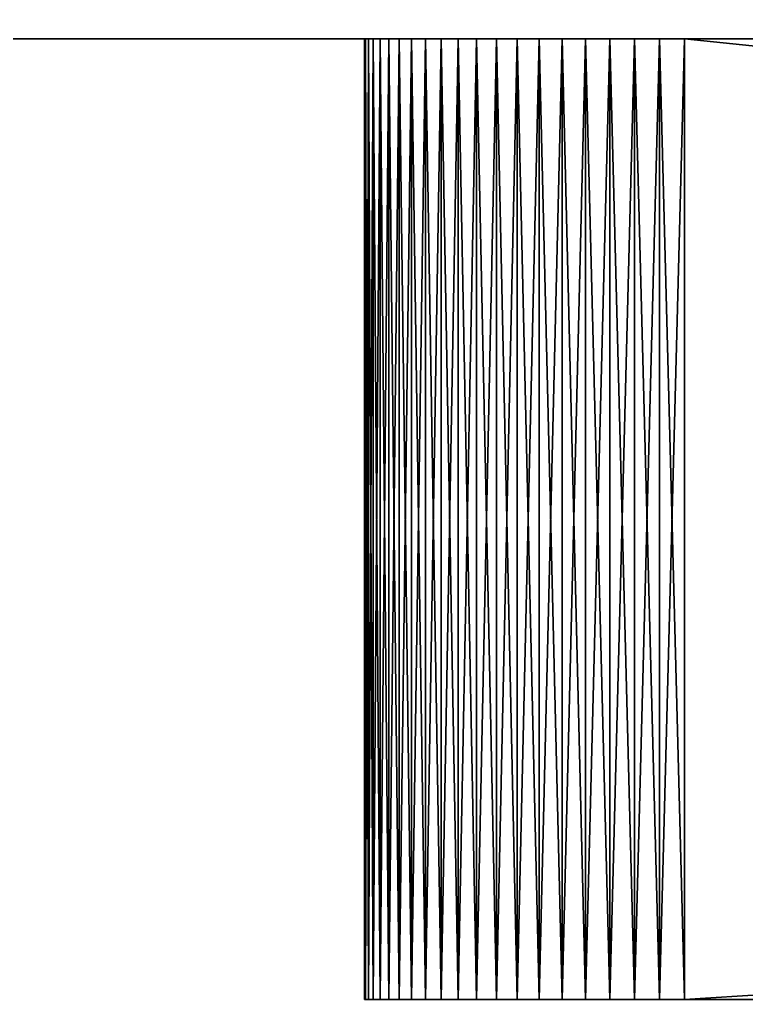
# Model space of a CAD drawing. Extents: x -23465 to -21665, y -4615 to -4167.
# Drawn here: x -21773.11 to -21768.57, y -4527.38 to -4521.26 of the extents above; entities that cross this region are included whole.
import ezdxf

# ---------------------------------------------------------------- set-up
doc = ezdxf.new("R2010")
doc.units = 0
doc.header["$MEASUREMENT"] = 0
doc.layers.get('0').update_dxf_attribs({"linetype": 'CONTINUOUS'})
doc.layers.add('ARCHITEKTURA_OBECN_', color=7, linetype='CONTINUOUS')

# ---------------------------------------------------------------- blocks, each defined once
blk = doc.blocks.new('*X10')
at = {"layer": 'ARCHITEKTURA_OBECN_', "color": 0, "linetype": 'Continuous'}
mesh = blk.add_polyface(dxfattribs=at)
corners = [(-21670.9527, -4521.3807, -254.4837), (-21694.0997, -4521.3807, -238.9699), (-21693.7488, -4521.3807, -238.9283), (-21693.4022, -4521.3807, -238.8594), (-21693.0621, -4521.3807, -238.7635), (-21692.7306, -4521.3807, -238.6412), (-21692.4098, -4521.3807, -238.4933), (-21692.1015, -4521.3807, -238.3206), (-21691.8077, -4521.3807, -238.1243), (-21691.5302, -4521.3807, -237.9056), (-21691.2707, -4521.3807, -237.6657), (-21691.0309, -4521.3807, -237.4062), (-21690.8121, -4521.3807, -237.1288), (-21690.6158, -4521.3807, -236.835), (-21690.4432, -4521.3807, -236.5267), (-21690.2953, -4521.3807, -236.2058), (-21690.173, -4521.3807, -235.8743), (-21690.0771, -4521.3807, -235.5342), (-21690.0081, -4521.3807, -235.1877), (-21670.9527, -4521.3807, -216.4837), (-21689.9666, -4521.3807, -234.8368), (-21689.9527, -4521.3807, -234.4837), (-21689.9666, -4521.3807, -234.1307), (-21690.0081, -4521.3807, -233.7798), (-21690.0771, -4521.3807, -233.4332), (-21690.173, -4521.3807, -233.0932), (-21690.2953, -4521.3807, -232.7617), (-21690.4432, -4521.3807, -232.4408), (-21690.6158, -4521.3807, -232.1325), (-21690.8121, -4521.3807, -231.8387), (-21691.0309, -4521.3807, -231.5612), (-21691.2707, -4521.3807, -231.3017), (-21691.5302, -4521.3807, -231.0619), (-21691.8077, -4521.3807, -230.8432), (-21692.1015, -4521.3807, -230.6468), (-21710.9527, -4521.3807, -216.4837), (-21692.4098, -4521.3807, -230.4742), (-21692.7306, -4521.3807, -230.3263), (-21693.0621, -4521.3807, -230.204), (-21693.4022, -4521.3807, -230.1081), (-21693.7488, -4521.3807, -230.0391), (-21694.0997, -4521.3807, -229.9976), (-21694.4527, -4521.3807, -229.9837), (-21699.4527, -4521.3807, -229.9837), (-21699.8058, -4521.3807, -229.9976), (-21700.1567, -4521.3807, -230.0391), (-21700.5032, -4521.3807, -230.1081), (-21700.8433, -4521.3807, -230.204), (-21701.1748, -4521.3807, -230.3263), (-21701.4957, -4521.3807, -230.4742), (-21768.9527, -4521.3807, -214.4837), (-21710.9527, -4521.3807, -214.4837), (-21701.804, -4521.3807, -230.6468), (-21702.0978, -4521.3807, -230.8432), (-21702.3752, -4521.3807, -231.0619), (-21702.6347, -4521.3807, -231.3017), (-21702.8745, -4521.3807, -231.5612), (-21703.0933, -4521.3807, -231.8387), (-21703.2896, -4521.3807, -232.1325), (-21703.4622, -4521.3807, -232.4408), (-21703.6102, -4521.3807, -232.7617), (-21769.4196, -4521.3807, -214.539), (-21769.2656, -4521.3807, -214.5084), (-21769.1096, -4521.3807, -214.4899), (-21703.7325, -4521.3807, -233.0932), (-21770.9527, -4521.3807, -216.4837), (-21770.9466, -4521.3807, -216.3268), (-21770.9281, -4521.3807, -216.1709), (-21770.8975, -4521.3807, -216.0168), (-21770.8548, -4521.3807, -215.8657), (-21770.8005, -4521.3807, -215.7184), (-21770.7347, -4521.3807, -215.5757), (-21770.658, -4521.3807, -215.4387), (-21770.5708, -4521.3807, -215.3082), (-21770.4735, -4521.3807, -215.1848), (-21770.3669, -4521.3807, -215.0695), (-21770.2516, -4521.3807, -214.9629), (-21770.1283, -4521.3807, -214.8657), (-21769.9977, -4521.3807, -214.7784), (-21769.8607, -4521.3807, -214.7017), (-21769.7181, -4521.3807, -214.636), (-21769.5708, -4521.3807, -214.5816), (-21703.8284, -4521.3807, -233.4332), (-21703.8973, -4521.3807, -233.7798), (-21768.9527, -4521.3807, -254.4837), (-21769.1096, -4521.3807, -254.4776), (-21769.2656, -4521.3807, -254.4591), (-21769.4196, -4521.3807, -254.4285), (-21769.5708, -4521.3807, -254.3858), (-21769.7181, -4521.3807, -254.3315), (-21769.8607, -4521.3807, -254.2657), (-21769.9977, -4521.3807, -254.189), (-21770.1283, -4521.3807, -254.1018), (-21770.2516, -4521.3807, -254.0045), (-21770.3669, -4521.3807, -253.8979), (-21770.4735, -4521.3807, -253.7826), (-21770.5708, -4521.3807, -253.6593), (-21770.658, -4521.3807, -253.5287), (-21770.7347, -4521.3807, -253.3917), (-21770.8005, -4521.3807, -253.2491), (-21770.8548, -4521.3807, -253.1018), (-21770.8975, -4521.3807, -252.9506), (-21770.9281, -4521.3807, -252.7966), (-21770.9466, -4521.3807, -252.6406), (-21770.9527, -4521.3807, -252.4837), (-21703.9388, -4521.3807, -234.1307), (-21750.4432, -4521.3807, -232.4408), (-21750.6158, -4521.3807, -232.1325), (-21750.8121, -4521.3807, -231.8387), (-21751.0309, -4521.3807, -231.5612), (-21751.2707, -4521.3807, -231.3017), (-21751.5302, -4521.3807, -231.0619), (-21751.8077, -4521.3807, -230.8432), (-21752.1015, -4521.3807, -230.6468), (-21752.4098, -4521.3807, -230.4742), (-21752.7306, -4521.3807, -230.3263), (-21753.0621, -4521.3807, -230.204), (-21753.4022, -4521.3807, -230.1081), (-21753.7488, -4521.3807, -230.0391), (-21754.0997, -4521.3807, -229.9976), (-21754.4527, -4521.3807, -229.9837), (-21759.4527, -4521.3807, -229.9837), (-21759.8058, -4521.3807, -229.9976), (-21760.1567, -4521.3807, -230.0391), (-21760.5032, -4521.3807, -230.1081), (-21760.8433, -4521.3807, -230.204), (-21761.1748, -4521.3807, -230.3263), (-21761.4957, -4521.3807, -230.4742), (-21761.804, -4521.3807, -230.6468), (-21762.0978, -4521.3807, -230.8432), (-21762.3752, -4521.3807, -231.0619), (-21762.6347, -4521.3807, -231.3017), (-21762.8745, -4521.3807, -231.5612), (-21763.0933, -4521.3807, -231.8387), (-21763.2896, -4521.3807, -232.1325), (-21763.4622, -4521.3807, -232.4408), (-21763.6102, -4521.3807, -232.7617), (-21763.7325, -4521.3807, -233.0932), (-21763.8284, -4521.3807, -233.4332), (-21763.8973, -4521.3807, -233.7798), (-21763.9388, -4521.3807, -234.1307), (-21763.9527, -4521.3807, -234.4837), (-21763.9388, -4521.3807, -234.8368), (-21763.8973, -4521.3807, -235.1877), (-21763.8284, -4521.3807, -235.5342), (-21763.7325, -4521.3807, -235.8743), (-21763.6102, -4521.3807, -236.2058), (-21763.4622, -4521.3807, -236.5267), (-21763.2896, -4521.3807, -236.835), (-21763.0933, -4521.3807, -237.1288), (-21762.8745, -4521.3807, -237.4062), (-21762.6347, -4521.3807, -237.6657), (-21762.3752, -4521.3807, -237.9056), (-21762.0978, -4521.3807, -238.1243), (-21761.804, -4521.3807, -238.3206), (-21761.4957, -4521.3807, -238.4933), (-21761.1748, -4521.3807, -238.6412), (-21760.8433, -4521.3807, -238.7635), (-21760.5032, -4521.3807, -238.8594), (-21760.1567, -4521.3807, -238.9283), (-21759.8058, -4521.3807, -238.9699), (-21759.4527, -4521.3807, -238.9837), (-21754.4527, -4521.3807, -238.9837), (-21754.0997, -4521.3807, -238.9699), (-21703.9527, -4521.3807, -234.4837), (-21750.2953, -4521.3807, -236.2058), (-21750.173, -4521.3807, -235.8743), (-21750.0771, -4521.3807, -235.5342), (-21750.0081, -4521.3807, -235.1877), (-21749.9666, -4521.3807, -234.8368), (-21749.9527, -4521.3807, -234.4837), (-21749.9666, -4521.3807, -234.1307), (-21750.0081, -4521.3807, -233.7798), (-21750.0771, -4521.3807, -233.4332), (-21750.173, -4521.3807, -233.0932), (-21750.2953, -4521.3807, -232.7617), (-21703.9388, -4521.3807, -234.8368), (-21753.7488, -4521.3807, -238.9283), (-21753.4022, -4521.3807, -238.8594), (-21753.0621, -4521.3807, -238.7635), (-21752.7306, -4521.3807, -238.6412), (-21752.4098, -4521.3807, -238.4933), (-21752.1015, -4521.3807, -238.3206), (-21751.8077, -4521.3807, -238.1243), (-21751.5302, -4521.3807, -237.9056), (-21751.2707, -4521.3807, -237.6657), (-21751.0309, -4521.3807, -237.4062), (-21750.8121, -4521.3807, -237.1288), (-21750.6158, -4521.3807, -236.835), (-21750.4432, -4521.3807, -236.5267), (-21703.8973, -4521.3807, -235.1877), (-21703.8284, -4521.3807, -235.5342), (-21703.7325, -4521.3807, -235.8743), (-21703.6102, -4521.3807, -236.2058), (-21703.4622, -4521.3807, -236.5267), (-21703.2896, -4521.3807, -236.835), (-21703.0933, -4521.3807, -237.1288), (-21702.8745, -4521.3807, -237.4062), (-21702.6347, -4521.3807, -237.6657), (-21702.3752, -4521.3807, -237.9056), (-21702.0978, -4521.3807, -238.1243), (-21701.804, -4521.3807, -238.3206), (-21701.4957, -4521.3807, -238.4933), (-21701.1748, -4521.3807, -238.6412), (-21700.8433, -4521.3807, -238.7635), (-21700.5032, -4521.3807, -238.8594), (-21700.1567, -4521.3807, -238.9283), (-21699.8058, -4521.3807, -238.9699), (-21699.4527, -4521.3807, -238.9837), (-21694.4527, -4521.3807, -238.9837)]
mesh.append_faces([[corners[k] for k in face] for face in [(35, 49, 50), (50, 60, 61), (61, 64, 65), (113, 65, 83), (155, 84, 104), (192, 84, 163)]], dxfattribs={"vtx0": -1, "vtx1": -1, "vtx2": -1, "color": 0})
mesh.append_faces([[corners[k] for k in face] for face in [(0, 1, 2), (18, 19, 0), (34, 35, 19), (105, 106, 107), (141, 104, 65), (164, 165, 166), (170, 105, 164), (176, 163, 177), (165, 164, 176), (203, 0, 84)]], dxfattribs={"vtx0": -1, "vtx2": -1, "color": 0})
mesh.append_faces([[corners[k] for k in face] for face in [(2, 3, 0), (3, 4, 0), (4, 5, 0), (5, 6, 0), (6, 7, 0), (7, 8, 0), (8, 9, 0), (9, 10, 0), (10, 11, 0), (11, 12, 0), (12, 13, 0), (13, 14, 0), (14, 15, 0), (15, 16, 0), (16, 17, 0), (17, 18, 0), (18, 20, 19), (20, 21, 19), (21, 22, 19), (22, 23, 19), (23, 24, 19), (24, 25, 19), (25, 26, 19), (26, 27, 19), (27, 28, 19), (28, 29, 19), (29, 30, 19), (30, 31, 19), (31, 32, 19), (32, 33, 19), (33, 34, 19), (34, 36, 35), (36, 37, 35), (37, 38, 35), (38, 39, 35), (39, 40, 35), (40, 41, 35), (41, 42, 35), (42, 43, 35), (43, 44, 35), (44, 45, 35), (45, 46, 35), (46, 47, 35), (47, 48, 35), (48, 49, 35), (49, 52, 50), (52, 53, 50), (53, 54, 50), (54, 55, 50), (55, 56, 50), (56, 57, 50), (57, 58, 50), (58, 59, 50), (59, 60, 50), (60, 64, 61), (63, 50, 61), (67, 68, 65), (68, 69, 65), (69, 70, 65), (70, 71, 65), (71, 72, 65), (72, 73, 65), (73, 74, 65), (74, 75, 65), (75, 76, 65), (76, 77, 65), (77, 78, 65), (78, 79, 65), (79, 80, 65), (80, 81, 65), (64, 82, 65), (81, 61, 65), (82, 83, 65), (86, 87, 84), (87, 88, 84), (88, 89, 84), (89, 90, 84), (90, 91, 84), (91, 92, 84), (92, 93, 84), (93, 94, 84), (94, 95, 84), (95, 96, 84), (96, 97, 84), (97, 98, 84), (98, 99, 84), (99, 100, 84), (100, 101, 84), (101, 102, 84), (102, 103, 84), (103, 104, 84), (83, 105, 107), (107, 108, 83), (108, 109, 83), (109, 110, 83), (110, 111, 83), (111, 112, 83), (112, 113, 83), (113, 114, 65), (114, 115, 65), (115, 116, 65), (116, 117, 65), (117, 118, 65), (118, 119, 65), (119, 120, 65), (120, 121, 65), (121, 122, 65), (122, 123, 65), (123, 124, 65), (124, 125, 65), (125, 126, 65), (126, 127, 65), (127, 128, 65), (128, 129, 65), (129, 130, 65), (130, 131, 65), (131, 132, 65), (132, 133, 65), (133, 134, 65), (134, 135, 65), (135, 136, 65), (136, 137, 65), (137, 138, 65), (138, 139, 65), (139, 140, 65), (140, 141, 65), (141, 142, 104), (142, 143, 104), (143, 144, 104), (144, 145, 104), (145, 146, 104), (146, 147, 104), (147, 148, 104), (148, 149, 104), (149, 150, 104), (150, 151, 104), (151, 152, 104), (152, 153, 104), (153, 154, 104), (154, 155, 104), (155, 156, 84), (156, 157, 84), (157, 158, 84), (158, 159, 84), (159, 160, 84), (160, 161, 84), (161, 162, 84), (162, 163, 84), (166, 167, 164), (167, 168, 164), (168, 169, 164), (169, 170, 164), (170, 171, 105), (171, 172, 105), (172, 173, 105), (173, 174, 105), (174, 175, 105), (175, 106, 105), (177, 178, 176), (178, 179, 176), (179, 180, 176), (180, 181, 176), (181, 182, 176), (182, 183, 176), (183, 184, 176), (184, 185, 176), (185, 186, 176), (186, 187, 176), (187, 188, 176), (188, 189, 176), (189, 165, 176), (176, 190, 163), (190, 191, 163), (191, 192, 163), (192, 193, 84), (193, 194, 84), (194, 195, 84), (195, 196, 84), (196, 197, 84), (197, 198, 84), (198, 199, 84), (199, 200, 84), (200, 201, 84), (201, 202, 84), (202, 203, 84), (203, 204, 0), (204, 205, 0), (205, 206, 0), (206, 207, 0), (207, 208, 0), (208, 209, 0), (209, 1, 0)]], dxfattribs={"vtx1": -1, "vtx2": -1, "color": 0})
mesh.append_faces([[corners[k] for k in face] for face in [(50, 51, 35)]], dxfattribs={"vtx2": -1, "color": 0})
mesh = blk.add_polyface(dxfattribs=at)
corners = [(-21770.9527, -4527.3807, -252.4837), (-21770.9527, -4521.3807, -252.4837), (-21770.9466, -4521.3807, -252.6406), (-21770.9466, -4527.3807, -252.6406)]
mesh.append_faces([[corners[k] for k in face] for face in [(3, 0, 2)]], dxfattribs={"vtx1": -1, "color": 0})
mesh.append_faces([[corners[k] for k in face] for face in [(0, 1, 2)]], dxfattribs={"vtx2": -1, "color": 0})
mesh = blk.add_polyface(dxfattribs=at)
corners = [(-21770.9527, -4527.3807, -216.4837), (-21770.9527, -4521.3807, -216.4837), (-21770.9527, -4521.3807, -252.4837), (-21770.9527, -4527.3807, -252.4837)]
mesh.append_faces([[corners[k] for k in face] for face in [(3, 0, 2)]], dxfattribs={"vtx1": -1, "color": 0})
mesh.append_faces([[corners[k] for k in face] for face in [(0, 1, 2)]], dxfattribs={"vtx2": -1, "color": 0})
mesh = blk.add_polyface(dxfattribs=at)
corners = [(-21770.9466, -4527.3807, -216.3268), (-21770.9466, -4521.3807, -216.3268), (-21770.9527, -4521.3807, -216.4837), (-21770.9527, -4527.3807, -216.4837)]
mesh.append_faces([[corners[k] for k in face] for face in [(3, 0, 2)]], dxfattribs={"vtx1": -1, "color": 0})
mesh.append_faces([[corners[k] for k in face] for face in [(0, 1, 2)]], dxfattribs={"vtx2": -1, "color": 0})
mesh = blk.add_polyface(dxfattribs=at)
corners = [(-21770.9466, -4527.3807, -252.6406), (-21770.9466, -4521.3807, -252.6406), (-21770.9281, -4521.3807, -252.7966), (-21770.9281, -4527.3807, -252.7966)]
mesh.append_faces([[corners[k] for k in face] for face in [(3, 0, 2)]], dxfattribs={"vtx1": -1, "color": 0})
mesh.append_faces([[corners[k] for k in face] for face in [(0, 1, 2)]], dxfattribs={"vtx2": -1, "color": 0})
mesh = blk.add_polyface(dxfattribs=at)
corners = [(-21770.9281, -4527.3807, -216.1709), (-21770.9281, -4521.3807, -216.1709), (-21770.9466, -4521.3807, -216.3268), (-21770.9466, -4527.3807, -216.3268)]
mesh.append_faces([[corners[k] for k in face] for face in [(3, 0, 2)]], dxfattribs={"vtx1": -1, "color": 0})
mesh.append_faces([[corners[k] for k in face] for face in [(0, 1, 2)]], dxfattribs={"vtx2": -1, "color": 0})
mesh = blk.add_polyface(dxfattribs=at)
corners = [(-21770.9281, -4527.3807, -252.7966), (-21770.9281, -4521.3807, -252.7966), (-21770.8975, -4521.3807, -252.9506), (-21770.8975, -4527.3807, -252.9506)]
mesh.append_faces([[corners[k] for k in face] for face in [(3, 0, 2)]], dxfattribs={"vtx1": -1, "color": 0})
mesh.append_faces([[corners[k] for k in face] for face in [(0, 1, 2)]], dxfattribs={"vtx2": -1, "color": 0})
mesh = blk.add_polyface(dxfattribs=at)
corners = [(-21770.8975, -4527.3807, -216.0168), (-21770.8975, -4521.3807, -216.0168), (-21770.9281, -4521.3807, -216.1709), (-21770.9281, -4527.3807, -216.1709)]
mesh.append_faces([[corners[k] for k in face] for face in [(3, 0, 2)]], dxfattribs={"vtx1": -1, "color": 0})
mesh.append_faces([[corners[k] for k in face] for face in [(0, 1, 2)]], dxfattribs={"vtx2": -1, "color": 0})
mesh = blk.add_polyface(dxfattribs=at)
corners = [(-21770.8975, -4527.3807, -252.9506), (-21770.8975, -4521.3807, -252.9506), (-21770.8548, -4521.3807, -253.1018), (-21770.8548, -4527.3807, -253.1018)]
mesh.append_faces([[corners[k] for k in face] for face in [(3, 0, 2)]], dxfattribs={"vtx1": -1, "color": 0})
mesh.append_faces([[corners[k] for k in face] for face in [(0, 1, 2)]], dxfattribs={"vtx2": -1, "color": 0})
mesh = blk.add_polyface(dxfattribs=at)
corners = [(-21770.8548, -4527.3807, -215.8657), (-21770.8548, -4521.3807, -215.8657), (-21770.8975, -4521.3807, -216.0168), (-21770.8975, -4527.3807, -216.0168)]
mesh.append_faces([[corners[k] for k in face] for face in [(3, 0, 2)]], dxfattribs={"vtx1": -1, "color": 0})
mesh.append_faces([[corners[k] for k in face] for face in [(0, 1, 2)]], dxfattribs={"vtx2": -1, "color": 0})
mesh = blk.add_polyface(dxfattribs=at)
corners = [(-21770.8548, -4527.3807, -253.1018), (-21770.8548, -4521.3807, -253.1018), (-21770.8005, -4521.3807, -253.2491), (-21770.8005, -4527.3807, -253.2491)]
mesh.append_faces([[corners[k] for k in face] for face in [(3, 0, 2)]], dxfattribs={"vtx1": -1, "color": 0})
mesh.append_faces([[corners[k] for k in face] for face in [(0, 1, 2)]], dxfattribs={"vtx2": -1, "color": 0})
mesh = blk.add_polyface(dxfattribs=at)
corners = [(-21770.8005, -4527.3807, -215.7184), (-21770.8005, -4521.3807, -215.7184), (-21770.8548, -4521.3807, -215.8657), (-21770.8548, -4527.3807, -215.8657)]
mesh.append_faces([[corners[k] for k in face] for face in [(3, 0, 2)]], dxfattribs={"vtx1": -1, "color": 0})
mesh.append_faces([[corners[k] for k in face] for face in [(0, 1, 2)]], dxfattribs={"vtx2": -1, "color": 0})
mesh = blk.add_polyface(dxfattribs=at)
corners = [(-21770.8005, -4527.3807, -253.2491), (-21770.8005, -4521.3807, -253.2491), (-21770.7347, -4521.3807, -253.3917), (-21770.7347, -4527.3807, -253.3917)]
mesh.append_faces([[corners[k] for k in face] for face in [(3, 0, 2)]], dxfattribs={"vtx1": -1, "color": 0})
mesh.append_faces([[corners[k] for k in face] for face in [(0, 1, 2)]], dxfattribs={"vtx2": -1, "color": 0})
mesh = blk.add_polyface(dxfattribs=at)
corners = [(-21770.7347, -4527.3807, -215.5757), (-21770.7347, -4521.3807, -215.5757), (-21770.8005, -4521.3807, -215.7184), (-21770.8005, -4527.3807, -215.7184)]
mesh.append_faces([[corners[k] for k in face] for face in [(3, 0, 2)]], dxfattribs={"vtx1": -1, "color": 0})
mesh.append_faces([[corners[k] for k in face] for face in [(0, 1, 2)]], dxfattribs={"vtx2": -1, "color": 0})
mesh = blk.add_polyface(dxfattribs=at)
corners = [(-21770.7347, -4527.3807, -253.3917), (-21770.7347, -4521.3807, -253.3917), (-21770.658, -4521.3807, -253.5287), (-21770.658, -4527.3807, -253.5287)]
mesh.append_faces([[corners[k] for k in face] for face in [(3, 0, 2)]], dxfattribs={"vtx1": -1, "color": 0})
mesh.append_faces([[corners[k] for k in face] for face in [(0, 1, 2)]], dxfattribs={"vtx2": -1, "color": 0})
mesh = blk.add_polyface(dxfattribs=at)
corners = [(-21770.658, -4527.3807, -215.4387), (-21770.658, -4521.3807, -215.4387), (-21770.7347, -4521.3807, -215.5757), (-21770.7347, -4527.3807, -215.5757)]
mesh.append_faces([[corners[k] for k in face] for face in [(3, 0, 2)]], dxfattribs={"vtx1": -1, "color": 0})
mesh.append_faces([[corners[k] for k in face] for face in [(0, 1, 2)]], dxfattribs={"vtx2": -1, "color": 0})
mesh = blk.add_polyface(dxfattribs=at)
corners = [(-21770.658, -4527.3807, -253.5287), (-21770.658, -4521.3807, -253.5287), (-21770.5708, -4521.3807, -253.6593), (-21770.5708, -4527.3807, -253.6593)]
mesh.append_faces([[corners[k] for k in face] for face in [(3, 0, 2)]], dxfattribs={"vtx1": -1, "color": 0})
mesh.append_faces([[corners[k] for k in face] for face in [(0, 1, 2)]], dxfattribs={"vtx2": -1, "color": 0})
mesh = blk.add_polyface(dxfattribs=at)
corners = [(-21770.5708, -4527.3807, -215.3082), (-21770.5708, -4521.3807, -215.3082), (-21770.658, -4521.3807, -215.4387), (-21770.658, -4527.3807, -215.4387)]
mesh.append_faces([[corners[k] for k in face] for face in [(3, 0, 2)]], dxfattribs={"vtx1": -1, "color": 0})
mesh.append_faces([[corners[k] for k in face] for face in [(0, 1, 2)]], dxfattribs={"vtx2": -1, "color": 0})
mesh = blk.add_polyface(dxfattribs=at)
corners = [(-21770.5708, -4527.3807, -253.6593), (-21770.5708, -4521.3807, -253.6593), (-21770.4735, -4521.3807, -253.7826), (-21770.4735, -4527.3807, -253.7826)]
mesh.append_faces([[corners[k] for k in face] for face in [(3, 0, 2)]], dxfattribs={"vtx1": -1, "color": 0})
mesh.append_faces([[corners[k] for k in face] for face in [(0, 1, 2)]], dxfattribs={"vtx2": -1, "color": 0})
mesh = blk.add_polyface(dxfattribs=at)
corners = [(-21770.4735, -4527.3807, -215.1848), (-21770.4735, -4521.3807, -215.1848), (-21770.5708, -4521.3807, -215.3082), (-21770.5708, -4527.3807, -215.3082)]
mesh.append_faces([[corners[k] for k in face] for face in [(3, 0, 2)]], dxfattribs={"vtx1": -1, "color": 0})
mesh.append_faces([[corners[k] for k in face] for face in [(0, 1, 2)]], dxfattribs={"vtx2": -1, "color": 0})
mesh = blk.add_polyface(dxfattribs=at)
corners = [(-21770.4735, -4527.3807, -253.7826), (-21770.4735, -4521.3807, -253.7826), (-21770.3669, -4521.3807, -253.8979), (-21770.3669, -4527.3807, -253.8979)]
mesh.append_faces([[corners[k] for k in face] for face in [(3, 0, 2)]], dxfattribs={"vtx1": -1, "color": 0})
mesh.append_faces([[corners[k] for k in face] for face in [(0, 1, 2)]], dxfattribs={"vtx2": -1, "color": 0})
mesh = blk.add_polyface(dxfattribs=at)
corners = [(-21770.3669, -4527.3807, -215.0695), (-21770.3669, -4521.3807, -215.0695), (-21770.4735, -4521.3807, -215.1848), (-21770.4735, -4527.3807, -215.1848)]
mesh.append_faces([[corners[k] for k in face] for face in [(3, 0, 2)]], dxfattribs={"vtx1": -1, "color": 0})
mesh.append_faces([[corners[k] for k in face] for face in [(0, 1, 2)]], dxfattribs={"vtx2": -1, "color": 0})
mesh = blk.add_polyface(dxfattribs=at)
corners = [(-21770.3669, -4527.3807, -253.8979), (-21770.3669, -4521.3807, -253.8979), (-21770.2516, -4521.3807, -254.0045), (-21770.2516, -4527.3807, -254.0045)]
mesh.append_faces([[corners[k] for k in face] for face in [(3, 0, 2)]], dxfattribs={"vtx1": -1, "color": 0})
mesh.append_faces([[corners[k] for k in face] for face in [(0, 1, 2)]], dxfattribs={"vtx2": -1, "color": 0})
mesh = blk.add_polyface(dxfattribs=at)
corners = [(-21770.2516, -4527.3807, -214.9629), (-21770.2516, -4521.3807, -214.9629), (-21770.3669, -4521.3807, -215.0695), (-21770.3669, -4527.3807, -215.0695)]
mesh.append_faces([[corners[k] for k in face] for face in [(3, 0, 2)]], dxfattribs={"vtx1": -1, "color": 0})
mesh.append_faces([[corners[k] for k in face] for face in [(0, 1, 2)]], dxfattribs={"vtx2": -1, "color": 0})
mesh = blk.add_polyface(dxfattribs=at)
corners = [(-21770.2516, -4527.3807, -254.0045), (-21770.2516, -4521.3807, -254.0045), (-21770.1283, -4521.3807, -254.1018), (-21770.1283, -4527.3807, -254.1018)]
mesh.append_faces([[corners[k] for k in face] for face in [(3, 0, 2)]], dxfattribs={"vtx1": -1, "color": 0})
mesh.append_faces([[corners[k] for k in face] for face in [(0, 1, 2)]], dxfattribs={"vtx2": -1, "color": 0})
mesh = blk.add_polyface(dxfattribs=at)
corners = [(-21770.1283, -4527.3807, -214.8657), (-21770.1283, -4521.3807, -214.8657), (-21770.2516, -4521.3807, -214.9629), (-21770.2516, -4527.3807, -214.9629)]
mesh.append_faces([[corners[k] for k in face] for face in [(3, 0, 2)]], dxfattribs={"vtx1": -1, "color": 0})
mesh.append_faces([[corners[k] for k in face] for face in [(0, 1, 2)]], dxfattribs={"vtx2": -1, "color": 0})
mesh = blk.add_polyface(dxfattribs=at)
corners = [(-21770.1283, -4527.3807, -254.1018), (-21770.1283, -4521.3807, -254.1018), (-21769.9977, -4521.3807, -254.189), (-21769.9977, -4527.3807, -254.189)]
mesh.append_faces([[corners[k] for k in face] for face in [(3, 0, 2)]], dxfattribs={"vtx1": -1, "color": 0})
mesh.append_faces([[corners[k] for k in face] for face in [(0, 1, 2)]], dxfattribs={"vtx2": -1, "color": 0})
mesh = blk.add_polyface(dxfattribs=at)
corners = [(-21769.9977, -4527.3807, -214.7784), (-21769.9977, -4521.3807, -214.7784), (-21770.1283, -4521.3807, -214.8657), (-21770.1283, -4527.3807, -214.8657)]
mesh.append_faces([[corners[k] for k in face] for face in [(3, 0, 2)]], dxfattribs={"vtx1": -1, "color": 0})
mesh.append_faces([[corners[k] for k in face] for face in [(0, 1, 2)]], dxfattribs={"vtx2": -1, "color": 0})
mesh = blk.add_polyface(dxfattribs=at)
corners = [(-21769.9977, -4527.3807, -254.189), (-21769.9977, -4521.3807, -254.189), (-21769.8607, -4521.3807, -254.2657), (-21769.8607, -4527.3807, -254.2657)]
mesh.append_faces([[corners[k] for k in face] for face in [(3, 0, 2)]], dxfattribs={"vtx1": -1, "color": 0})
mesh.append_faces([[corners[k] for k in face] for face in [(0, 1, 2)]], dxfattribs={"vtx2": -1, "color": 0})
mesh = blk.add_polyface(dxfattribs=at)
corners = [(-21769.8607, -4527.3807, -214.7017), (-21769.8607, -4521.3807, -214.7017), (-21769.9977, -4521.3807, -214.7784), (-21769.9977, -4527.3807, -214.7784)]
mesh.append_faces([[corners[k] for k in face] for face in [(3, 0, 2)]], dxfattribs={"vtx1": -1, "color": 0})
mesh.append_faces([[corners[k] for k in face] for face in [(0, 1, 2)]], dxfattribs={"vtx2": -1, "color": 0})
mesh = blk.add_polyface(dxfattribs=at)
corners = [(-21769.8607, -4527.3807, -254.2657), (-21769.8607, -4521.3807, -254.2657), (-21769.7181, -4521.3807, -254.3315), (-21769.7181, -4527.3807, -254.3315)]
mesh.append_faces([[corners[k] for k in face] for face in [(3, 0, 2)]], dxfattribs={"vtx1": -1, "color": 0})
mesh.append_faces([[corners[k] for k in face] for face in [(0, 1, 2)]], dxfattribs={"vtx2": -1, "color": 0})
mesh = blk.add_polyface(dxfattribs=at)
corners = [(-21769.7181, -4527.3807, -214.636), (-21769.7181, -4521.3807, -214.636), (-21769.8607, -4521.3807, -214.7017), (-21769.8607, -4527.3807, -214.7017)]
mesh.append_faces([[corners[k] for k in face] for face in [(3, 0, 2)]], dxfattribs={"vtx1": -1, "color": 0})
mesh.append_faces([[corners[k] for k in face] for face in [(0, 1, 2)]], dxfattribs={"vtx2": -1, "color": 0})
mesh = blk.add_polyface(dxfattribs=at)
corners = [(-21769.7181, -4527.3807, -254.3315), (-21769.7181, -4521.3807, -254.3315), (-21769.5708, -4521.3807, -254.3858), (-21769.5708, -4527.3807, -254.3858)]
mesh.append_faces([[corners[k] for k in face] for face in [(3, 0, 2)]], dxfattribs={"vtx1": -1, "color": 0})
mesh.append_faces([[corners[k] for k in face] for face in [(0, 1, 2)]], dxfattribs={"vtx2": -1, "color": 0})
mesh = blk.add_polyface(dxfattribs=at)
corners = [(-21769.5708, -4527.3807, -214.5816), (-21769.5708, -4521.3807, -214.5816), (-21769.7181, -4521.3807, -214.636), (-21769.7181, -4527.3807, -214.636)]
mesh.append_faces([[corners[k] for k in face] for face in [(3, 0, 2)]], dxfattribs={"vtx1": -1, "color": 0})
mesh.append_faces([[corners[k] for k in face] for face in [(0, 1, 2)]], dxfattribs={"vtx2": -1, "color": 0})
mesh = blk.add_polyface(dxfattribs=at)
corners = [(-21769.5708, -4527.3807, -254.3858), (-21769.5708, -4521.3807, -254.3858), (-21769.4196, -4521.3807, -254.4285), (-21769.4196, -4527.3807, -254.4285)]
mesh.append_faces([[corners[k] for k in face] for face in [(3, 0, 2)]], dxfattribs={"vtx1": -1, "color": 0})
mesh.append_faces([[corners[k] for k in face] for face in [(0, 1, 2)]], dxfattribs={"vtx2": -1, "color": 0})
mesh = blk.add_polyface(dxfattribs=at)
corners = [(-21769.4196, -4527.3807, -214.539), (-21769.4196, -4521.3807, -214.539), (-21769.5708, -4521.3807, -214.5816), (-21769.5708, -4527.3807, -214.5816)]
mesh.append_faces([[corners[k] for k in face] for face in [(3, 0, 2)]], dxfattribs={"vtx1": -1, "color": 0})
mesh.append_faces([[corners[k] for k in face] for face in [(0, 1, 2)]], dxfattribs={"vtx2": -1, "color": 0})
mesh = blk.add_polyface(dxfattribs=at)
corners = [(-21769.4196, -4527.3807, -254.4285), (-21769.4196, -4521.3807, -254.4285), (-21769.2656, -4521.3807, -254.4591), (-21769.2656, -4527.3807, -254.4591)]
mesh.append_faces([[corners[k] for k in face] for face in [(3, 0, 2)]], dxfattribs={"vtx1": -1, "color": 0})
mesh.append_faces([[corners[k] for k in face] for face in [(0, 1, 2)]], dxfattribs={"vtx2": -1, "color": 0})
mesh = blk.add_polyface(dxfattribs=at)
corners = [(-21769.2656, -4527.3807, -214.5084), (-21769.2656, -4521.3807, -214.5084), (-21769.4196, -4521.3807, -214.539), (-21769.4196, -4527.3807, -214.539)]
mesh.append_faces([[corners[k] for k in face] for face in [(3, 0, 2)]], dxfattribs={"vtx1": -1, "color": 0})
mesh.append_faces([[corners[k] for k in face] for face in [(0, 1, 2)]], dxfattribs={"vtx2": -1, "color": 0})
mesh = blk.add_polyface(dxfattribs=at)
corners = [(-21769.2656, -4527.3807, -254.4591), (-21769.2656, -4521.3807, -254.4591), (-21769.1096, -4521.3807, -254.4776), (-21769.1096, -4527.3807, -254.4776)]
mesh.append_faces([[corners[k] for k in face] for face in [(3, 0, 2)]], dxfattribs={"vtx1": -1, "color": 0})
mesh.append_faces([[corners[k] for k in face] for face in [(0, 1, 2)]], dxfattribs={"vtx2": -1, "color": 0})
mesh = blk.add_polyface(dxfattribs=at)
corners = [(-21769.1096, -4527.3807, -214.4899), (-21769.1096, -4521.3807, -214.4899), (-21769.2656, -4521.3807, -214.5084), (-21769.2656, -4527.3807, -214.5084)]
mesh.append_faces([[corners[k] for k in face] for face in [(3, 0, 2)]], dxfattribs={"vtx1": -1, "color": 0})
mesh.append_faces([[corners[k] for k in face] for face in [(0, 1, 2)]], dxfattribs={"vtx2": -1, "color": 0})
mesh = blk.add_polyface(dxfattribs=at)
corners = [(-21769.1096, -4527.3807, -254.4776), (-21769.1096, -4521.3807, -254.4776), (-21768.9527, -4521.3807, -254.4837), (-21768.9527, -4527.3807, -254.4837)]
mesh.append_faces([[corners[k] for k in face] for face in [(3, 0, 2)]], dxfattribs={"vtx1": -1, "color": 0})
mesh.append_faces([[corners[k] for k in face] for face in [(0, 1, 2)]], dxfattribs={"vtx2": -1, "color": 0})
mesh = blk.add_polyface(dxfattribs=at)
corners = [(-21768.9527, -4527.3807, -214.4837), (-21768.9527, -4521.3807, -214.4837), (-21769.1096, -4521.3807, -214.4899), (-21769.1096, -4527.3807, -214.4899)]
mesh.append_faces([[corners[k] for k in face] for face in [(3, 0, 2)]], dxfattribs={"vtx1": -1, "color": 0})
mesh.append_faces([[corners[k] for k in face] for face in [(0, 1, 2)]], dxfattribs={"vtx2": -1, "color": 0})
mesh = blk.add_polyface(dxfattribs=at)
corners = [(-21710.9527, -4527.3807, -214.4837), (-21710.9527, -4521.3807, -214.4837), (-21768.9527, -4521.3807, -214.4837), (-21768.9527, -4527.3807, -214.4837)]
mesh.append_faces([[corners[k] for k in face] for face in [(3, 0, 2)]], dxfattribs={"vtx1": -1, "color": 0})
mesh.append_faces([[corners[k] for k in face] for face in [(0, 1, 2)]], dxfattribs={"vtx2": -1, "color": 0})
mesh = blk.add_polyface(dxfattribs=at)
corners = [(-21768.9527, -4527.3807, -254.4837), (-21768.9527, -4521.3807, -254.4837), (-21670.9527, -4521.3807, -254.4837), (-21670.9527, -4527.3807, -254.4837)]
mesh.append_faces([[corners[k] for k in face] for face in [(3, 0, 2)]], dxfattribs={"vtx1": -1, "color": 0})
mesh.append_faces([[corners[k] for k in face] for face in [(0, 1, 2)]], dxfattribs={"vtx2": -1, "color": 0})
mesh = blk.add_polyface(dxfattribs=at)
corners = [(-21768.9527, -4527.3807, -214.4837), (-21769.1096, -4527.3807, -214.4899), (-21769.2656, -4527.3807, -214.5084), (-21769.4196, -4527.3807, -214.539), (-21769.5708, -4527.3807, -214.5816), (-21769.7181, -4527.3807, -214.636), (-21769.8607, -4527.3807, -214.7017), (-21769.9977, -4527.3807, -214.7784), (-21770.1283, -4527.3807, -214.8657), (-21770.2516, -4527.3807, -214.9629), (-21770.3669, -4527.3807, -215.0695), (-21770.4735, -4527.3807, -215.1848), (-21770.5708, -4527.3807, -215.3082), (-21770.658, -4527.3807, -215.4387), (-21770.7347, -4527.3807, -215.5757), (-21770.8005, -4527.3807, -215.7184), (-21770.8548, -4527.3807, -215.8657), (-21770.8975, -4527.3807, -216.0168), (-21770.9281, -4527.3807, -216.1709), (-21770.9466, -4527.3807, -216.3268), (-21770.9527, -4527.3807, -216.4837), (-21770.9527, -4527.3807, -252.4837), (-21770.9466, -4527.3807, -252.6406), (-21770.9281, -4527.3807, -252.7966), (-21770.8975, -4527.3807, -252.9506), (-21770.8548, -4527.3807, -253.1018), (-21770.8005, -4527.3807, -253.2491), (-21770.7347, -4527.3807, -253.3917), (-21770.658, -4527.3807, -253.5287), (-21770.5708, -4527.3807, -253.6593), (-21770.4735, -4527.3807, -253.7826), (-21770.3669, -4527.3807, -253.8979), (-21770.2516, -4527.3807, -254.0045), (-21770.1283, -4527.3807, -254.1018), (-21769.9977, -4527.3807, -254.189), (-21769.8607, -4527.3807, -254.2657), (-21769.7181, -4527.3807, -254.3315), (-21769.5708, -4527.3807, -254.3858), (-21769.4196, -4527.3807, -254.4285), (-21769.2656, -4527.3807, -254.4591), (-21769.1096, -4527.3807, -254.4776), (-21670.9527, -4527.3807, -254.4837), (-21700.1567, -4527.3807, -238.9283), (-21700.5032, -4527.3807, -238.8594), (-21700.8433, -4527.3807, -238.7635), (-21701.1748, -4527.3807, -238.6412), (-21701.4957, -4527.3807, -238.4933), (-21768.9527, -4527.3807, -254.4837), (-21701.804, -4527.3807, -238.3206), (-21702.0978, -4527.3807, -238.1243), (-21702.3752, -4527.3807, -237.9056), (-21702.6347, -4527.3807, -237.6657), (-21702.8745, -4527.3807, -237.4062), (-21703.0933, -4527.3807, -237.1288), (-21703.2896, -4527.3807, -236.835), (-21703.4622, -4527.3807, -236.5267), (-21703.6102, -4527.3807, -236.2058), (-21703.7325, -4527.3807, -235.8743), (-21703.8284, -4527.3807, -235.5342), (-21710.9527, -4527.3807, -216.4837), (-21703.8973, -4527.3807, -235.1877), (-21703.9388, -4527.3807, -234.8368), (-21703.9527, -4527.3807, -234.4837), (-21703.9388, -4527.3807, -234.1307), (-21703.8973, -4527.3807, -233.7798), (-21703.8284, -4527.3807, -233.4332), (-21703.7325, -4527.3807, -233.0932), (-21703.6102, -4527.3807, -232.7617), (-21703.4622, -4527.3807, -232.4408), (-21703.2896, -4527.3807, -232.1325), (-21703.0933, -4527.3807, -231.8387), (-21702.8745, -4527.3807, -231.5612), (-21702.6347, -4527.3807, -231.3017), (-21702.3752, -4527.3807, -231.0619), (-21702.0978, -4527.3807, -230.8432), (-21701.804, -4527.3807, -230.6468), (-21701.4957, -4527.3807, -230.4742), (-21701.1748, -4527.3807, -230.3263), (-21700.8433, -4527.3807, -230.204), (-21700.5032, -4527.3807, -230.1081), (-21700.1567, -4527.3807, -230.0391), (-21699.8058, -4527.3807, -229.9976), (-21699.4527, -4527.3807, -229.9837), (-21694.4527, -4527.3807, -229.9837), (-21694.0997, -4527.3807, -229.9976), (-21693.7488, -4527.3807, -230.0391), (-21693.4022, -4527.3807, -230.1081), (-21693.0621, -4527.3807, -230.204), (-21692.7306, -4527.3807, -230.3263), (-21692.4098, -4527.3807, -230.4742), (-21692.1015, -4527.3807, -230.6468), (-21691.8077, -4527.3807, -230.8432), (-21670.9527, -4527.3807, -216.4837), (-21691.5302, -4527.3807, -231.0619), (-21691.2707, -4527.3807, -231.3017), (-21691.0309, -4527.3807, -231.5612), (-21690.8121, -4527.3807, -231.8387), (-21690.6158, -4527.3807, -232.1325), (-21690.4432, -4527.3807, -232.4408), (-21690.2953, -4527.3807, -232.7617), (-21690.173, -4527.3807, -233.0932), (-21690.0771, -4527.3807, -233.4332), (-21690.0081, -4527.3807, -233.7798), (-21689.9666, -4527.3807, -234.1307), (-21689.9527, -4527.3807, -234.4837), (-21689.9666, -4527.3807, -234.8368), (-21690.0081, -4527.3807, -235.1877), (-21690.0771, -4527.3807, -235.5342), (-21690.173, -4527.3807, -235.8743), (-21690.2953, -4527.3807, -236.2058), (-21690.4432, -4527.3807, -236.5267), (-21690.6158, -4527.3807, -236.835), (-21690.8121, -4527.3807, -237.1288), (-21691.0309, -4527.3807, -237.4062), (-21691.2707, -4527.3807, -237.6657), (-21691.5302, -4527.3807, -237.9056), (-21691.8077, -4527.3807, -238.1243), (-21692.1015, -4527.3807, -238.3206), (-21692.4098, -4527.3807, -238.4933), (-21692.7306, -4527.3807, -238.6412), (-21693.0621, -4527.3807, -238.7635), (-21693.4022, -4527.3807, -238.8594), (-21693.7488, -4527.3807, -238.9283), (-21694.0997, -4527.3807, -238.9699), (-21694.4527, -4527.3807, -238.9837), (-21699.4527, -4527.3807, -238.9837), (-21699.8058, -4527.3807, -238.9699), (-21760.1567, -4527.3807, -238.9283), (-21760.5032, -4527.3807, -238.8594), (-21760.8433, -4527.3807, -238.7635), (-21761.1748, -4527.3807, -238.6412), (-21761.4957, -4527.3807, -238.4933), (-21761.804, -4527.3807, -238.3206), (-21762.0978, -4527.3807, -238.1243), (-21762.3752, -4527.3807, -237.9056), (-21762.6347, -4527.3807, -237.6657), (-21762.8745, -4527.3807, -237.4062), (-21763.0933, -4527.3807, -237.1288), (-21763.2896, -4527.3807, -236.835), (-21763.4622, -4527.3807, -236.5267), (-21763.6102, -4527.3807, -236.2058), (-21763.7325, -4527.3807, -235.8743), (-21763.8284, -4527.3807, -235.5342), (-21763.8973, -4527.3807, -235.1877), (-21763.9388, -4527.3807, -234.8368), (-21763.9527, -4527.3807, -234.4837), (-21763.9388, -4527.3807, -234.1307), (-21763.8973, -4527.3807, -233.7798), (-21763.8284, -4527.3807, -233.4332), (-21763.7325, -4527.3807, -233.0932), (-21763.6102, -4527.3807, -232.7617), (-21763.4622, -4527.3807, -232.4408), (-21763.2896, -4527.3807, -232.1325), (-21763.0933, -4527.3807, -231.8387), (-21762.8745, -4527.3807, -231.5612), (-21762.6347, -4527.3807, -231.3017), (-21762.3752, -4527.3807, -231.0619), (-21762.0978, -4527.3807, -230.8432), (-21761.804, -4527.3807, -230.6468), (-21761.4957, -4527.3807, -230.4742), (-21761.1748, -4527.3807, -230.3263), (-21760.8433, -4527.3807, -230.204), (-21760.5032, -4527.3807, -230.1081), (-21760.1567, -4527.3807, -230.0391), (-21759.8058, -4527.3807, -229.9976), (-21759.4527, -4527.3807, -229.9837), (-21754.4527, -4527.3807, -229.9837), (-21754.0997, -4527.3807, -229.9976), (-21753.7488, -4527.3807, -230.0391), (-21753.4022, -4527.3807, -230.1081), (-21753.0621, -4527.3807, -230.204), (-21752.7306, -4527.3807, -230.3263), (-21752.4098, -4527.3807, -230.4742), (-21752.1015, -4527.3807, -230.6468), (-21751.8077, -4527.3807, -230.8432), (-21751.5302, -4527.3807, -231.0619), (-21751.2707, -4527.3807, -231.3017), (-21751.0309, -4527.3807, -231.5612), (-21750.8121, -4527.3807, -231.8387), (-21750.6158, -4527.3807, -232.1325), (-21750.4432, -4527.3807, -232.4408), (-21750.2953, -4527.3807, -232.7617), (-21750.173, -4527.3807, -233.0932), (-21750.0771, -4527.3807, -233.4332), (-21750.0081, -4527.3807, -233.7798), (-21749.9666, -4527.3807, -234.1307), (-21749.9527, -4527.3807, -234.4837), (-21749.9666, -4527.3807, -234.8368), (-21750.0081, -4527.3807, -235.1877), (-21750.0771, -4527.3807, -235.5342), (-21750.173, -4527.3807, -235.8743), (-21750.2953, -4527.3807, -236.2058), (-21750.4432, -4527.3807, -236.5267), (-21750.6158, -4527.3807, -236.835), (-21750.8121, -4527.3807, -237.1288), (-21751.0309, -4527.3807, -237.4062), (-21751.2707, -4527.3807, -237.6657), (-21751.5302, -4527.3807, -237.9056), (-21751.8077, -4527.3807, -238.1243), (-21752.1015, -4527.3807, -238.3206), (-21752.4098, -4527.3807, -238.4933), (-21752.7306, -4527.3807, -238.6412), (-21753.0621, -4527.3807, -238.7635), (-21753.4022, -4527.3807, -238.8594), (-21753.7488, -4527.3807, -238.9283), (-21754.0997, -4527.3807, -238.9699), (-21754.4527, -4527.3807, -238.9837), (-21759.4527, -4527.3807, -238.9837), (-21759.8058, -4527.3807, -238.9699), (-21710.9527, -4527.3807, -214.4837)]
mesh.append_faces([[corners[k] for k in face] for face in [(58, 59, 47), (145, 0, 40), (59, 0, 176), (198, 47, 59)]], dxfattribs={"vtx0": -1, "vtx1": -1, "vtx2": -1, "color": 0})
mesh.append_faces([[corners[k] for k in face] for face in [(41, 42, 43), (107, 41, 92), (47, 127, 128), (131, 40, 47)]], dxfattribs={"vtx0": -1, "vtx2": -1, "color": 0})
mesh.append_faces([[corners[k] for k in face] for face in [(2, 3, 0), (3, 4, 0), (4, 5, 0), (5, 6, 0), (6, 7, 0), (7, 8, 0), (8, 9, 0), (9, 10, 0), (10, 11, 0), (11, 12, 0), (12, 13, 0), (13, 14, 0), (14, 15, 0), (15, 16, 0), (16, 17, 0), (17, 18, 0), (18, 19, 0), (19, 20, 0), (20, 21, 0), (21, 22, 0), (22, 23, 0), (23, 24, 0), (24, 25, 0), (25, 26, 0), (26, 27, 0), (27, 28, 0), (28, 29, 0), (29, 30, 0), (30, 31, 0), (31, 32, 0), (32, 33, 0), (33, 34, 0), (34, 35, 0), (35, 36, 0), (36, 37, 0), (37, 38, 0), (38, 39, 0), (39, 40, 0), (43, 44, 41), (44, 45, 41), (45, 46, 41), (47, 41, 46), (46, 48, 47), (48, 49, 47), (49, 50, 47), (50, 51, 47), (51, 52, 47), (52, 53, 47), (53, 54, 47), (54, 55, 47), (55, 56, 47), (56, 57, 47), (57, 58, 47), (58, 60, 59), (60, 61, 59), (61, 62, 59), (62, 63, 59), (63, 64, 59), (64, 65, 59), (65, 66, 59), (66, 67, 59), (67, 68, 59), (68, 69, 59), (69, 70, 59), (70, 71, 59), (71, 72, 59), (72, 73, 59), (73, 74, 59), (74, 75, 59), (75, 76, 59), (76, 77, 59), (77, 78, 59), (78, 79, 59), (79, 80, 59), (80, 81, 59), (81, 82, 59), (82, 83, 59), (83, 84, 59), (84, 85, 59), (85, 86, 59), (86, 87, 59), (87, 88, 59), (88, 89, 59), (89, 90, 59), (90, 91, 59), (92, 59, 91), (91, 93, 92), (93, 94, 92), (94, 95, 92), (95, 96, 92), (96, 97, 92), (97, 98, 92), (98, 99, 92), (99, 100, 92), (100, 101, 92), (101, 102, 92), (102, 103, 92), (103, 104, 92), (104, 105, 92), (105, 106, 92), (106, 107, 92), (107, 108, 41), (108, 109, 41), (109, 110, 41), (110, 111, 41), (111, 112, 41), (112, 113, 41), (113, 114, 41), (114, 115, 41), (115, 116, 41), (116, 117, 41), (117, 118, 41), (118, 119, 41), (119, 120, 41), (120, 121, 41), (121, 122, 41), (122, 123, 41), (123, 124, 41), (124, 125, 41), (125, 126, 41), (126, 42, 41), (128, 129, 47), (129, 130, 47), (130, 131, 47), (131, 132, 40), (132, 133, 40), (133, 134, 40), (134, 135, 40), (135, 136, 40), (136, 137, 40), (137, 138, 40), (138, 139, 40), (139, 140, 40), (140, 141, 40), (141, 142, 40), (142, 143, 40), (143, 144, 40), (144, 145, 40), (145, 146, 0), (146, 147, 0), (147, 148, 0), (148, 149, 0), (149, 150, 0), (150, 151, 0), (151, 152, 0), (152, 153, 0), (153, 154, 0), (154, 155, 0), (155, 156, 0), (156, 157, 0), (157, 158, 0), (158, 159, 0), (159, 160, 0), (160, 161, 0), (161, 162, 0), (162, 163, 0), (163, 164, 0), (164, 165, 0), (165, 166, 0), (166, 167, 0), (167, 168, 0), (168, 169, 0), (169, 170, 0), (170, 171, 0), (171, 172, 0), (172, 173, 0), (173, 174, 0), (174, 175, 0), (175, 176, 0), (176, 177, 59), (177, 178, 59), (178, 179, 59), (179, 180, 59), (180, 181, 59), (181, 182, 59), (182, 183, 59), (183, 184, 59), (184, 185, 59), (185, 186, 59), (186, 187, 59), (187, 188, 59), (188, 189, 59), (189, 190, 59), (190, 191, 59), (191, 192, 59), (192, 193, 59), (193, 194, 59), (194, 195, 59), (195, 196, 59), (196, 197, 59), (197, 198, 59), (198, 199, 47), (199, 200, 47), (200, 201, 47), (201, 202, 47), (202, 203, 47), (203, 204, 47), (204, 205, 47), (205, 206, 47), (206, 207, 47), (207, 208, 47), (208, 127, 47)]], dxfattribs={"vtx1": -1, "vtx2": -1, "color": 0})
mesh.append_faces([[corners[k] for k in face] for face in [(59, 209, 0)]], dxfattribs={"vtx2": -1, "color": 0})
blk = doc.blocks.new('*X11')
at = {"layer": 'ARCHITEKTURA_OBECN_', "color": 0, "linetype": 'Continuous'}
mesh = blk.add_polyface(dxfattribs=at)
corners = [(-23450.9527, -4515.3807, -254.4837), (-21678.9527, -4515.3807, -254.4837), (-21678.9527, -4521.3807, -254.4837), (-23450.9527, -4521.3807, -254.4837)]
mesh.append_faces([[corners[k] for k in face] for face in [(3, 0, 2)]], dxfattribs={"vtx1": -1, "color": 0})
mesh.append_faces([[corners[k] for k in face] for face in [(0, 1, 2)]], dxfattribs={"vtx2": -1, "color": 0})
mesh = blk.add_polyface(dxfattribs=at)
corners = [(-21713.9527, -4515.3807, -214.4837), (-22544.9527, -4515.3807, -214.4837), (-22544.9527, -4521.3807, -214.4837), (-21713.9527, -4521.3807, -214.4837)]
mesh.append_faces([[corners[k] for k in face] for face in [(3, 0, 2)]], dxfattribs={"vtx1": -1, "color": 0})
mesh.append_faces([[corners[k] for k in face] for face in [(0, 1, 2)]], dxfattribs={"vtx2": -1, "color": 0})
mesh = blk.add_polyface(dxfattribs=at)
corners = [(-22544.9527, -4521.3807, -216.4837), (-21678.9527, -4521.3807, -254.4837), (-21757.8865, -4521.3807, -238.3732), (-21758.1888, -4521.3807, -238.288), (-21758.4835, -4521.3807, -238.1792), (-21758.7687, -4521.3807, -238.0478), (-21759.0427, -4521.3807, -237.8943), (-21759.3039, -4521.3807, -237.7198), (-21759.5505, -4521.3807, -237.5254), (-21759.7811, -4521.3807, -237.3122), (-21759.9943, -4521.3807, -237.0815), (-21760.1888, -4521.3807, -236.8349), (-21760.3633, -4521.3807, -236.5737), (-21760.5167, -4521.3807, -236.2997), (-21760.6482, -4521.3807, -236.0145), (-21760.7569, -4521.3807, -235.7198), (-21760.8422, -4521.3807, -235.4175), (-21760.9035, -4521.3807, -235.1095), (-21760.9404, -4521.3807, -234.7976), (-21760.9527, -4521.3807, -234.4837), (-22544.9527, -4521.3807, -214.4837), (-21760.9404, -4521.3807, -234.1699), (-21760.9035, -4521.3807, -233.858), (-21760.8422, -4521.3807, -233.5499), (-21760.7569, -4521.3807, -233.2477), (-21760.6482, -4521.3807, -232.953), (-21760.5167, -4521.3807, -232.6678), (-21760.3633, -4521.3807, -232.3937), (-21760.1888, -4521.3807, -232.1326), (-21759.9943, -4521.3807, -231.8859), (-21759.7811, -4521.3807, -231.6553), (-21759.5505, -4521.3807, -231.4421), (-21759.3039, -4521.3807, -231.2477), (-21759.0427, -4521.3807, -231.0732), (-21758.7687, -4521.3807, -230.9197), (-21758.4835, -4521.3807, -230.7882), (-21758.1888, -4521.3807, -230.6795), (-21757.8865, -4521.3807, -230.5943), (-21713.9527, -4521.3807, -214.4837), (-21757.5785, -4521.3807, -230.533), (-21757.2666, -4521.3807, -230.4961), (-21756.9527, -4521.3807, -230.4837), (-21756.6389, -4521.3807, -230.4961), (-21756.327, -4521.3807, -230.533), (-21756.0189, -4521.3807, -230.5943), (-21755.7167, -4521.3807, -230.6795), (-21755.422, -4521.3807, -230.7882), (-22584.9527, -4521.3807, -216.4837), (-23450.9527, -4521.3807, -254.4837)]
mesh.append_faces([[corners[k] for k in face] for face in [(0, 1, 2)]], dxfattribs={"vtx0": -1, "vtx1": -1, "vtx2": -1, "color": 0})
mesh.append_faces([[corners[k] for k in face] for face in [(19, 20, 0), (37, 38, 20), (47, 48, 1)]], dxfattribs={"vtx0": -1, "vtx2": -1, "color": 0})
mesh.append_faces([[corners[k] for k in face] for face in [(2, 3, 0), (3, 4, 0), (4, 5, 0), (5, 6, 0), (6, 7, 0), (7, 8, 0), (8, 9, 0), (9, 10, 0), (10, 11, 0), (11, 12, 0), (12, 13, 0), (13, 14, 0), (14, 15, 0), (15, 16, 0), (16, 17, 0), (17, 18, 0), (18, 19, 0), (19, 21, 20), (21, 22, 20), (22, 23, 20), (23, 24, 20), (24, 25, 20), (25, 26, 20), (26, 27, 20), (27, 28, 20), (28, 29, 20), (29, 30, 20), (30, 31, 20), (31, 32, 20), (32, 33, 20), (33, 34, 20), (34, 35, 20), (35, 36, 20), (36, 37, 20), (37, 39, 38), (39, 40, 38), (40, 41, 38), (41, 42, 38), (42, 43, 38), (43, 44, 38), (44, 45, 38), (45, 46, 38), (0, 47, 1)]], dxfattribs={"vtx1": -1, "vtx2": -1, "color": 0})

msp = doc.modelspace()

# ---------------------------------------------------------------- block references
at = {"linetype": 'Continuous'}
for name in ['*X11', '*X10']:
    msp.add_blockref(name, (0, 0), dxfattribs=at)

doc.saveas('drawing.dxf')
